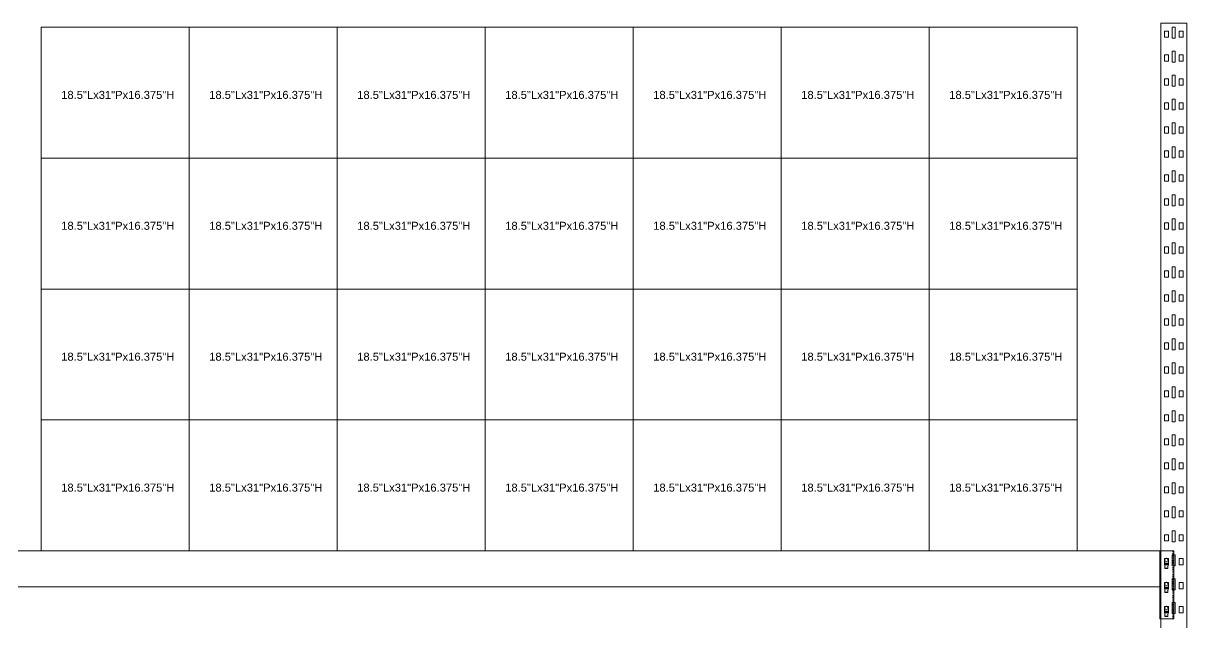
# Model space of a CAD drawing. Header units: inches. Extents: x 2743 to 10591, y -1604 to 5792.
# Drawn here: x 10305.6 to 10451, y 3434 to 3509 of the extents above; entities that cross this region are included whole.
import ezdxf

# ---------------------------------------------------------------- set-up
doc = ezdxf.new("R2010")
doc.units = ezdxf.units.IN
doc.header["$LTSCALE"] = 0.1875
doc.header["$MEASUREMENT"] = 0
doc.linetypes.add('HIDDEN', pattern=[9.525, 6.35, -3.175])
for name, color, linetype, lineweight in [('32 Echelle', 160, 'Continuous', 15), ('33 Poutre', 30, 'Continuous', 15), ('34 Plywood', 45, 'Continuous', 13)]:
    doc.layers.add(name, color=color, linetype=linetype, lineweight=lineweight)
doc.styles.add('NOTE', font='', dxfattribs={"height": 4.5})
doc.styles.get('NOTE').set_extended_font_data('SansSerif')

msp = doc.modelspace()

# ---------------------------------------------------------------- linework, layer by layer
at = {"layer": '32 Echelle'}
for p, q in [((10447.76973, 3268.99446), (10447.76976, 3508.99446)), ((10447.76976, 3508.99446), (10451.01976, 3508.99446)), ((10448.2298, 3508.02446), (10448.7298, 3508.02446)), ((10448.2298, 3507.24446), (10448.2298, 3508.02446)), ((10448.7298, 3507.24446), (10448.7298, 3508.02446)), ((10449.21976, 3508.51946), (10449.56976, 3508.51946)), ((10449.21976, 3507.14446), (10449.21976, 3508.51946)), ((10449.56976, 3507.14446), (10449.56976, 3508.51946)), ((10450.05971, 3507.24446), (10450.05971, 3508.02446)), ((10450.55971, 3508.02446), (10450.05971, 3508.02446)), ((10450.55971, 3507.24446), (10450.55971, 3508.02446)), ((10451.01973, 3268.99446), (10451.01976, 3508.99446)), ((10448.2298, 3507.24446), (10448.7298, 3507.24446)), ((10449.21976, 3507.14446), (10449.56976, 3507.14446)), ((10450.55971, 3507.24446), (10450.05971, 3507.24446)), ((10448.2298, 3505.02446), (10448.7298, 3505.02446)), ((10448.2298, 3504.24446), (10448.2298, 3505.02446)), ((10448.7298, 3504.24446), (10448.7298, 3505.02446)), ((10449.21976, 3505.51946), (10449.56976, 3505.51946)), ((10449.21976, 3504.14446), (10449.21976, 3505.51946)), ((10449.56976, 3504.14446), (10449.56976, 3505.51946)), ((10450.05971, 3504.24446), (10450.05971, 3505.02446)), ((10450.55971, 3505.02446), (10450.05971, 3505.02446)), ((10450.55971, 3504.24446), (10450.55971, 3505.02446)), ((10448.2298, 3504.24446), (10448.7298, 3504.24446)), ((10449.21976, 3504.14446), (10449.56976, 3504.14446)), ((10450.55971, 3504.24446), (10450.05971, 3504.24446)), ((10448.2298, 3502.02446), (10448.7298, 3502.02446)), ((10448.2298, 3501.24446), (10448.2298, 3502.02446)), ((10448.7298, 3501.24446), (10448.7298, 3502.02446)), ((10449.21976, 3502.51946), (10449.56976, 3502.51946)), ((10449.21976, 3501.14446), (10449.21976, 3502.51946)), ((10449.56976, 3501.14446), (10449.56976, 3502.51946)), ((10450.05971, 3501.24446), (10450.05971, 3502.02446)), ((10450.55971, 3502.02446), (10450.05971, 3502.02446)), ((10450.55971, 3501.24446), (10450.55971, 3502.02446)), ((10448.2298, 3501.24446), (10448.7298, 3501.24446)), ((10449.21976, 3501.14446), (10449.56976, 3501.14446)), ((10450.55971, 3501.24446), (10450.05971, 3501.24446)), ((10448.2298, 3499.02446), (10448.7298, 3499.02446)), ((10448.2298, 3498.24446), (10448.2298, 3499.02446)), ((10448.7298, 3498.24446), (10448.7298, 3499.02446)), ((10449.21976, 3499.51946), (10449.56976, 3499.51946)), ((10449.21976, 3498.14446), (10449.21976, 3499.51946)), ((10449.56976, 3498.14446), (10449.56976, 3499.51946)), ((10450.05971, 3498.24446), (10450.05971, 3499.02446)), ((10450.55971, 3499.02446), (10450.05971, 3499.02446)), ((10450.55971, 3498.24446), (10450.55971, 3499.02446)), ((10448.2298, 3498.24446), (10448.7298, 3498.24446)), ((10449.21976, 3498.14446), (10449.56976, 3498.14446)), ((10450.55971, 3498.24446), (10450.05971, 3498.24446)), ((10449.21975, 3496.51946), (10449.56975, 3496.51946)), ((10449.21975, 3495.14446), (10449.21975, 3496.51946)), ((10449.56975, 3495.14446), (10449.56975, 3496.51946)), ((10448.2298, 3496.02446), (10448.7298, 3496.02446)), ((10448.2298, 3495.24446), (10448.2298, 3496.02446)), ((10448.2298, 3495.24446), (10448.7298, 3495.24446)), ((10448.7298, 3495.24446), (10448.7298, 3496.02446)), ((10449.21975, 3495.14446), (10449.56975, 3495.14446)), ((10450.05971, 3495.24446), (10450.05971, 3496.02446)), ((10450.55971, 3496.02446), (10450.05971, 3496.02446)), ((10450.55971, 3495.24446), (10450.05971, 3495.24446)), ((10450.55971, 3495.24446), (10450.55971, 3496.02446)), ((10449.21975, 3493.51946), (10449.56975, 3493.51946)), ((10449.21975, 3492.14446), (10449.21975, 3493.51946)), ((10449.56975, 3492.14446), (10449.56975, 3493.51946)), ((10448.2298, 3493.02446), (10448.7298, 3493.02446)), ((10448.2298, 3492.24446), (10448.2298, 3493.02446)), ((10448.2298, 3492.24446), (10448.7298, 3492.24446)), ((10448.7298, 3492.24446), (10448.7298, 3493.02446)), ((10449.21975, 3492.14446), (10449.56975, 3492.14446)), ((10450.05971, 3492.24446), (10450.05971, 3493.02446)), ((10450.55971, 3493.02446), (10450.05971, 3493.02446)), ((10450.55971, 3492.24446), (10450.05971, 3492.24446)), ((10450.55971, 3492.24446), (10450.55971, 3493.02446)), ((10449.21975, 3490.51946), (10449.56975, 3490.51946)), ((10449.21975, 3489.14446), (10449.21975, 3490.51946)), ((10449.56975, 3489.14446), (10449.56975, 3490.51946)), ((10448.2298, 3490.02446), (10448.7298, 3490.02446)), ((10448.2298, 3489.24446), (10448.2298, 3490.02446)), ((10448.2298, 3489.24446), (10448.7298, 3489.24446)), ((10448.7298, 3489.24446), (10448.7298, 3490.02446)), ((10449.21975, 3489.14446), (10449.56975, 3489.14446)), ((10450.05971, 3489.24446), (10450.05971, 3490.02446)), ((10450.55971, 3490.02446), (10450.05971, 3490.02446)), ((10450.55971, 3489.24446), (10450.05971, 3489.24446)), ((10450.55971, 3489.24446), (10450.55971, 3490.02446)), ((10449.21975, 3487.51946), (10449.56975, 3487.51946)), ((10449.21975, 3486.14446), (10449.21975, 3487.51946)), ((10449.56975, 3486.14446), (10449.56975, 3487.51946)), ((10448.2298, 3487.02446), (10448.7298, 3487.02446)), ((10448.2298, 3486.24446), (10448.2298, 3487.02446)), ((10448.2298, 3486.24446), (10448.7298, 3486.24446)), ((10448.7298, 3486.24446), (10448.7298, 3487.02446)), ((10449.21975, 3486.14446), (10449.56975, 3486.14446)), ((10450.05971, 3486.24446), (10450.05971, 3487.02446)), ((10450.55971, 3487.02446), (10450.05971, 3487.02446)), ((10450.55971, 3486.24446), (10450.05971, 3486.24446)), ((10450.55971, 3486.24446), (10450.55971, 3487.02446)), ((10449.21975, 3484.51946), (10449.56975, 3484.51946)), ((10449.21975, 3483.14446), (10449.21975, 3484.51946)), ((10449.56975, 3483.14446), (10449.56975, 3484.51946)), ((10448.2298, 3484.02446), (10448.7298, 3484.02446)), ((10448.2298, 3483.24446), (10448.2298, 3484.02446)), ((10448.2298, 3483.24446), (10448.7298, 3483.24446)), ((10448.7298, 3483.24446), (10448.7298, 3484.02446)), ((10449.21975, 3483.14446), (10449.56975, 3483.14446)), ((10450.05971, 3483.24446), (10450.05971, 3484.02446)), ((10450.55971, 3484.02446), (10450.05971, 3484.02446)), ((10450.55971, 3483.24446), (10450.05971, 3483.24446)), ((10450.55971, 3483.24446), (10450.55971, 3484.02446)), ((10448.2298, 3481.02446), (10448.7298, 3481.02446)), ((10448.2298, 3480.24446), (10448.2298, 3481.02446)), ((10448.2298, 3480.24446), (10448.7298, 3480.24446)), ((10448.7298, 3480.24446), (10448.7298, 3481.02446)), ((10449.21975, 3481.51946), (10449.56975, 3481.51946)), ((10449.21975, 3480.14446), (10449.21975, 3481.51946)), ((10449.21975, 3480.14446), (10449.56975, 3480.14446)), ((10449.56975, 3480.14446), (10449.56975, 3481.51946)), ((10450.05971, 3480.24446), (10450.05971, 3481.02446)), ((10450.55971, 3481.02446), (10450.05971, 3481.02446)), ((10450.55971, 3480.24446), (10450.05971, 3480.24446)), ((10450.55971, 3480.24446), (10450.55971, 3481.02446)), ((10448.2298, 3478.02446), (10448.7298, 3478.02446)), ((10448.2298, 3477.24446), (10448.2298, 3478.02446)), ((10448.2298, 3477.24446), (10448.7298, 3477.24446)), ((10448.7298, 3477.24446), (10448.7298, 3478.02446)), ((10449.21975, 3478.51946), (10449.56975, 3478.51946)), ((10449.21975, 3477.14446), (10449.21975, 3478.51946)), ((10449.56975, 3477.14446), (10449.56975, 3478.51946)), ((10450.05971, 3477.24446), (10450.05971, 3478.02446)), ((10450.55971, 3478.02446), (10450.05971, 3478.02446)), ((10450.55971, 3477.24446), (10450.05971, 3477.24446)), ((10450.55971, 3477.24446), (10450.55971, 3478.02446)), ((10449.21975, 3477.14446), (10449.56975, 3477.14446)), ((10448.2298, 3475.02446), (10448.7298, 3475.02446)), ((10448.2298, 3474.24446), (10448.2298, 3475.02446)), ((10448.7298, 3474.24446), (10448.7298, 3475.02446)), ((10449.21975, 3475.51946), (10449.56975, 3475.51946)), ((10449.21975, 3474.14446), (10449.21975, 3475.51946)), ((10449.56975, 3474.14446), (10449.56975, 3475.51946)), ((10450.05971, 3474.24446), (10450.05971, 3475.02446)), ((10450.55971, 3475.02446), (10450.05971, 3475.02446)), ((10450.55971, 3474.24446), (10450.55971, 3475.02446)), ((10448.2298, 3474.24446), (10448.7298, 3474.24446)), ((10449.21975, 3474.14446), (10449.56975, 3474.14446)), ((10450.55971, 3474.24446), (10450.05971, 3474.24446)), ((10448.2298, 3472.02446), (10448.7298, 3472.02446)), ((10448.2298, 3471.24446), (10448.2298, 3472.02446)), ((10448.7298, 3471.24446), (10448.7298, 3472.02446)), ((10449.21975, 3472.51946), (10449.56975, 3472.51946)), ((10449.21975, 3471.14446), (10449.21975, 3472.51946)), ((10449.56975, 3471.14446), (10449.56975, 3472.51946)), ((10450.05971, 3471.24446), (10450.05971, 3472.02446)), ((10450.55971, 3472.02446), (10450.05971, 3472.02446)), ((10450.55971, 3471.24446), (10450.55971, 3472.02446)), ((10448.2298, 3471.24446), (10448.7298, 3471.24446)), ((10449.21975, 3471.14446), (10449.56975, 3471.14446)), ((10450.55971, 3471.24446), (10450.05971, 3471.24446)), ((10448.2298, 3469.02446), (10448.7298, 3469.02446)), ((10448.2298, 3468.24446), (10448.2298, 3469.02446)), ((10448.7298, 3468.24446), (10448.7298, 3469.02446)), ((10449.21975, 3469.51946), (10449.56975, 3469.51946)), ((10449.21975, 3468.14446), (10449.21975, 3469.51946)), ((10449.56975, 3468.14446), (10449.56975, 3469.51946)), ((10450.05971, 3468.24446), (10450.05971, 3469.02446)), ((10450.55971, 3469.02446), (10450.05971, 3469.02446)), ((10450.55971, 3468.24446), (10450.55971, 3469.02446)), ((10448.2298, 3468.24446), (10448.7298, 3468.24446)), ((10449.21975, 3468.14446), (10449.56975, 3468.14446)), ((10450.55971, 3468.24446), (10450.05971, 3468.24446)), ((10448.22979, 3466.02446), (10448.72979, 3466.02446)), ((10448.22979, 3465.24446), (10448.22979, 3466.02446)), ((10448.72979, 3465.24446), (10448.72979, 3466.02446)), ((10449.21975, 3466.51946), (10449.56975, 3466.51946)), ((10449.21975, 3465.14446), (10449.21975, 3466.51946)), ((10449.56975, 3465.14446), (10449.56975, 3466.51946)), ((10450.05971, 3465.24446), (10450.05971, 3466.02446)), ((10450.55971, 3466.02446), (10450.05971, 3466.02446)), ((10450.55971, 3465.24446), (10450.55971, 3466.02446)), ((10448.22979, 3465.24446), (10448.72979, 3465.24446)), ((10449.21975, 3465.14446), (10449.56975, 3465.14446)), ((10450.55971, 3465.24446), (10450.05971, 3465.24446)), ((10448.22979, 3463.02446), (10448.72979, 3463.02446)), ((10448.22979, 3462.24446), (10448.22979, 3463.02446)), ((10448.72979, 3462.24446), (10448.72979, 3463.02446)), ((10449.21975, 3463.51946), (10449.56975, 3463.51946)), ((10449.21975, 3462.14446), (10449.21975, 3463.51946)), ((10449.56975, 3462.14446), (10449.56975, 3463.51946)), ((10450.05971, 3462.24446), (10450.05971, 3463.02446)), ((10450.55971, 3463.02446), (10450.05971, 3463.02446)), ((10450.55971, 3462.24446), (10450.55971, 3463.02446)), ((10448.22979, 3462.24446), (10448.72979, 3462.24446)), ((10449.21975, 3462.14446), (10449.56975, 3462.14446)), ((10450.55971, 3462.24446), (10450.05971, 3462.24446)), ((10448.22979, 3460.02446), (10448.72979, 3460.02446)), ((10448.22979, 3459.24446), (10448.22979, 3460.02446)), ((10448.72979, 3459.24446), (10448.72979, 3460.02446)), ((10449.21975, 3460.51946), (10449.56975, 3460.51946)), ((10449.21975, 3459.14446), (10449.21975, 3460.51946)), ((10449.56975, 3459.14446), (10449.56975, 3460.51946)), ((10450.05971, 3459.24446), (10450.05971, 3460.02446)), ((10450.55971, 3460.02446), (10450.05971, 3460.02446)), ((10450.55971, 3459.24446), (10450.55971, 3460.02446)), ((10448.22979, 3459.24446), (10448.72979, 3459.24446)), ((10449.21975, 3459.14446), (10449.56975, 3459.14446)), ((10450.55971, 3459.24446), (10450.05971, 3459.24446)), ((10448.22979, 3457.02446), (10448.72979, 3457.02446)), ((10448.22979, 3456.24446), (10448.22979, 3457.02446)), ((10448.72979, 3456.24446), (10448.72979, 3457.02446)), ((10449.21975, 3457.51946), (10449.56975, 3457.51946)), ((10449.21975, 3456.14446), (10449.21975, 3457.51946)), ((10449.56975, 3456.14446), (10449.56975, 3457.51946)), ((10450.05971, 3456.24446), (10450.05971, 3457.02446)), ((10450.55971, 3457.02446), (10450.05971, 3457.02446)), ((10450.55971, 3456.24446), (10450.55971, 3457.02446)), ((10448.22979, 3456.24446), (10448.72979, 3456.24446)), ((10449.21975, 3456.14446), (10449.56975, 3456.14446)), ((10450.55971, 3456.24446), (10450.05971, 3456.24446)), ((10448.22979, 3454.02446), (10448.72979, 3454.02446)), ((10448.22979, 3453.24446), (10448.22979, 3454.02446)), ((10448.72979, 3453.24446), (10448.72979, 3454.02446)), ((10449.21975, 3454.51946), (10449.56975, 3454.51946)), ((10449.21975, 3453.14446), (10449.21975, 3454.51946)), ((10449.56975, 3453.14446), (10449.56975, 3454.51946)), ((10450.05971, 3453.24446), (10450.05971, 3454.02446)), ((10450.55971, 3454.02446), (10450.05971, 3454.02446)), ((10450.55971, 3453.24446), (10450.55971, 3454.02446)), ((10448.22979, 3453.24446), (10448.72979, 3453.24446)), ((10449.21975, 3453.14446), (10449.56975, 3453.14446)), ((10450.55971, 3453.24446), (10450.05971, 3453.24446)), ((10448.22979, 3451.02446), (10448.72979, 3451.02446)), ((10448.22979, 3450.24446), (10448.22979, 3451.02446)), ((10448.72979, 3450.24446), (10448.72979, 3451.02446)), ((10449.21975, 3451.51946), (10449.56975, 3451.51946)), ((10449.21975, 3450.14446), (10449.21975, 3451.51946)), ((10449.56975, 3450.14446), (10449.56975, 3451.51946)), ((10450.05971, 3450.24446), (10450.05971, 3451.02446)), ((10450.55971, 3451.02446), (10450.05971, 3451.02446)), ((10450.55971, 3450.24446), (10450.55971, 3451.02446)), ((10448.22979, 3450.24446), (10448.72979, 3450.24446)), ((10449.21975, 3450.14446), (10449.56975, 3450.14446)), ((10450.55971, 3450.24446), (10450.05971, 3450.24446)), ((10449.21975, 3448.51946), (10449.56975, 3448.51946)), ((10449.21975, 3447.14446), (10449.21975, 3448.51946)), ((10449.56975, 3447.14446), (10449.56975, 3448.51946)), ((10448.22979, 3448.02446), (10448.72979, 3448.02446)), ((10448.22979, 3447.24446), (10448.22979, 3448.02446)), ((10448.22979, 3447.24446), (10448.72979, 3447.24446)), ((10448.72979, 3447.24446), (10448.72979, 3448.02446)), ((10449.21975, 3447.14446), (10449.56975, 3447.14446)), ((10450.05971, 3447.24446), (10450.05971, 3448.02446)), ((10450.55971, 3448.02446), (10450.05971, 3448.02446)), ((10450.55971, 3447.24446), (10450.05971, 3447.24446)), ((10450.55971, 3447.24446), (10450.55971, 3448.02446)), ((10449.21975, 3445.51946), (10449.56975, 3445.51946)), ((10449.21975, 3444.14446), (10449.21975, 3445.51946)), ((10449.56975, 3444.14446), (10449.56975, 3445.51946)), ((10448.22979, 3445.02446), (10448.72979, 3445.02446)), ((10448.22979, 3444.24446), (10448.22979, 3445.02446)), ((10448.22979, 3444.24446), (10448.72979, 3444.24446)), ((10448.72979, 3444.24446), (10448.72979, 3445.02446)), ((10449.21975, 3444.14446), (10449.56975, 3444.14446)), ((10450.05971, 3444.24446), (10450.05971, 3445.02446)), ((10450.55971, 3445.02446), (10450.05971, 3445.02446)), ((10450.55971, 3444.24446), (10450.05971, 3444.24446)), ((10450.55971, 3444.24446), (10450.55971, 3445.02446)), ((10449.21975, 3442.51946), (10449.56975, 3442.51946)), ((10449.21975, 3441.14446), (10449.21975, 3442.51946)), ((10449.56975, 3441.14446), (10449.56975, 3442.51946)), ((10448.22979, 3442.02446), (10448.72979, 3442.02446)), ((10448.22979, 3441.24446), (10448.22979, 3442.02446)), ((10448.22979, 3441.24446), (10448.72979, 3441.24446)), ((10448.72979, 3441.24446), (10448.72979, 3442.02446)), ((10449.21975, 3441.14446), (10449.56975, 3441.14446)), ((10450.05971, 3441.24446), (10450.05971, 3442.02446)), ((10450.55971, 3442.02446), (10450.05971, 3442.02446)), ((10450.55971, 3441.24446), (10450.05971, 3441.24446)), ((10450.55971, 3441.24446), (10450.55971, 3442.02446)), ((10449.21975, 3439.51946), (10449.56975, 3439.51946)), ((10449.21975, 3438.14446), (10449.21975, 3439.51946)), ((10449.56975, 3438.14446), (10449.56975, 3439.51946)), ((10448.22979, 3439.02446), (10448.72979, 3439.02446)), ((10448.22979, 3438.24446), (10448.22979, 3439.02446)), ((10448.22979, 3438.24446), (10448.72979, 3438.24446)), ((10448.72979, 3438.24446), (10448.72979, 3439.02446)), ((10449.21975, 3438.14446), (10449.56975, 3438.14446)), ((10450.05971, 3438.24446), (10450.05971, 3439.02446)), ((10450.55971, 3439.02446), (10450.05971, 3439.02446)), ((10450.55971, 3438.24446), (10450.05971, 3438.24446)), ((10450.55971, 3438.24446), (10450.55971, 3439.02446)), ((10449.21975, 3436.51946), (10449.56975, 3436.51946)), ((10449.21975, 3435.14446), (10449.21975, 3436.51946)), ((10449.56975, 3435.14446), (10449.56975, 3436.51946)), ((10448.22979, 3436.02446), (10448.72979, 3436.02446)), ((10448.22979, 3435.24446), (10448.22979, 3436.02446)), ((10448.22979, 3435.24446), (10448.72979, 3435.24446)), ((10448.72979, 3435.24446), (10448.72979, 3436.02446)), ((10449.21975, 3435.14446), (10449.56975, 3435.14446)), ((10450.05971, 3435.24446), (10450.05971, 3436.02446)), ((10450.55971, 3436.02446), (10450.05971, 3436.02446)), ((10450.55971, 3435.24446), (10450.05971, 3435.24446)), ((10450.55971, 3435.24446), (10450.55971, 3436.02446))]:
    msp.add_line(p, q, dxfattribs=at)
at = {"layer": '33 Poutre'}
for p, q in [((10297.51947, 3442.99446), (10447.64447, 3442.99446)), ((10447.64447, 3434.49446), (10447.64447, 3442.99446)), ((10449.39447, 3442.99446), (10447.64447, 3442.99446)), ((10447.64447, 3434.49446), (10447.64447, 3442.99446)), ((10449.39447, 3442.99446), (10447.76347, 3442.99446)), ((10449.39447, 3434.49446), (10449.39447, 3442.99446)), ((10449.39447, 3442.5179), (10449.39447, 3442.99446)), ((10449.39447, 3434.49446), (10449.39447, 3442.5179)), ((10448.26228, 3441.33446), (10448.26228, 3441.39696)), ((10448.26228, 3441.33446), (10448.26228, 3441.39696)), ((10448.26228, 3441.33446), (10448.26228, 3441.39696)), ((10448.26228, 3441.33446), (10448.26228, 3441.39696)), ((10448.69728, 3441.33446), (10448.26228, 3441.33446)), ((10448.26228, 3441.33446), (10448.30242, 3440.82775)), ((10448.69728, 3441.33446), (10448.26228, 3441.33446)), ((10448.26228, 3441.33446), (10448.30242, 3440.82775)), ((10448.69728, 3441.33446), (10448.26228, 3441.33446)), ((10448.26228, 3441.33446), (10448.30242, 3440.82775)), ((10448.69728, 3441.33446), (10448.26228, 3441.33446)), ((10448.26228, 3441.33446), (10448.30242, 3440.82775)), ((10448.26465, 3441.33446), (10448.30242, 3440.85775)), ((10448.26465, 3441.33446), (10448.30242, 3440.85775)), ((10448.26465, 3441.33446), (10448.30242, 3440.85775)), ((10448.26465, 3441.33446), (10448.30242, 3440.85775)), ((10448.63478, 3441.45946), (10448.32478, 3441.45946)), ((10448.63478, 3441.45946), (10448.32478, 3441.45946)), ((10448.63478, 3441.45946), (10448.32478, 3441.45946)), ((10448.63478, 3441.45946), (10448.32478, 3441.45946)), ((10448.6949, 3441.33446), (10448.65713, 3440.85775)), ((10448.69728, 3441.33446), (10448.65713, 3440.82775)), ((10448.69728, 3441.33446), (10448.65713, 3440.82775)), ((10448.6949, 3441.33446), (10448.65713, 3440.85775)), ((10448.6949, 3441.33446), (10448.65713, 3440.85775)), ((10448.69728, 3441.33446), (10448.65713, 3440.82775)), ((10448.69728, 3441.33446), (10448.65713, 3440.82775)), ((10448.6949, 3441.33446), (10448.65713, 3440.85775)), ((10448.69728, 3441.33446), (10448.69728, 3441.39696)), ((10448.69728, 3441.33446), (10448.69728, 3441.39696)), ((10448.69728, 3441.33446), (10448.69728, 3441.39696)), ((10448.69728, 3441.33446), (10448.69728, 3441.39696)), ((10448.61028, 3440.81446), (10448.34928, 3440.81446)), ((10448.61028, 3440.81446), (10448.34928, 3440.81446)), ((10448.61028, 3440.81446), (10448.34928, 3440.81446)), ((10448.61028, 3440.81446), (10448.34928, 3440.81446)), ((10448.61028, 3440.78446), (10448.34928, 3440.78446)), ((10448.61028, 3440.78446), (10448.34928, 3440.78446)), ((10448.61028, 3440.78446), (10448.34928, 3440.78446)), ((10448.61028, 3440.78446), (10448.34928, 3440.78446)), ((10297.51947, 3438.49446), (10447.64447, 3438.49446)), ((10448.26228, 3438.33446), (10448.26228, 3438.39696)), ((10448.26228, 3438.33446), (10448.26228, 3438.39696)), ((10448.26228, 3438.33446), (10448.26228, 3438.39696)), ((10448.26228, 3438.33446), (10448.26228, 3438.39696)), ((10448.69728, 3438.33446), (10448.26228, 3438.33446)), ((10448.26228, 3438.33446), (10448.30242, 3437.82775)), ((10448.69728, 3438.33446), (10448.26228, 3438.33446)), ((10448.26228, 3438.33446), (10448.30242, 3437.82775)), ((10448.69728, 3438.33446), (10448.26228, 3438.33446)), ((10448.26228, 3438.33446), (10448.30242, 3437.82775)), ((10448.69728, 3438.33446), (10448.26228, 3438.33446)), ((10448.26228, 3438.33446), (10448.30242, 3437.82775)), ((10448.26465, 3438.33446), (10448.30242, 3437.85775)), ((10448.26465, 3438.33446), (10448.30242, 3437.85775)), ((10448.26465, 3438.33446), (10448.30242, 3437.85775)), ((10448.26465, 3438.33446), (10448.30242, 3437.85775)), ((10448.63478, 3438.45946), (10448.32478, 3438.45946)), ((10448.63478, 3438.45946), (10448.32478, 3438.45946)), ((10448.63478, 3438.45946), (10448.32478, 3438.45946)), ((10448.63478, 3438.45946), (10448.32478, 3438.45946)), ((10448.6949, 3438.33446), (10448.65713, 3437.85775)), ((10448.69728, 3438.33446), (10448.65713, 3437.82775)), ((10448.69728, 3438.33446), (10448.65713, 3437.82775)), ((10448.6949, 3438.33446), (10448.65713, 3437.85775)), ((10448.6949, 3438.33446), (10448.65713, 3437.85775)), ((10448.69728, 3438.33446), (10448.65713, 3437.82775)), ((10448.69728, 3438.33446), (10448.65713, 3437.82775)), ((10448.6949, 3438.33446), (10448.65713, 3437.85775)), ((10448.69728, 3438.33446), (10448.69728, 3438.39696)), ((10448.69728, 3438.33446), (10448.69728, 3438.39696)), ((10448.69728, 3438.33446), (10448.69728, 3438.39696)), ((10448.69728, 3438.33446), (10448.69728, 3438.39696)), ((10448.61028, 3437.81446), (10448.34928, 3437.81446)), ((10448.61028, 3437.81446), (10448.34928, 3437.81446)), ((10448.61028, 3437.81446), (10448.34928, 3437.81446)), ((10448.61028, 3437.81446), (10448.34928, 3437.81446)), ((10448.61028, 3437.78446), (10448.34928, 3437.78446)), ((10448.61028, 3437.78446), (10448.34928, 3437.78446)), ((10448.61028, 3437.78446), (10448.34928, 3437.78446)), ((10448.61028, 3437.78446), (10448.34928, 3437.78446)), ((10448.26228, 3435.33446), (10448.26228, 3435.39696)), ((10448.26228, 3435.33446), (10448.26228, 3435.39696)), ((10448.69728, 3435.33446), (10448.26228, 3435.33446)), ((10448.26228, 3435.33446), (10448.30242, 3434.82775)), ((10448.69728, 3435.33446), (10448.26228, 3435.33446)), ((10448.26228, 3435.33446), (10448.30242, 3434.82775)), ((10448.26465, 3435.33446), (10448.30242, 3434.85775)), ((10448.26465, 3435.33446), (10448.30242, 3434.85775)), ((10448.63478, 3435.45946), (10448.32478, 3435.45946)), ((10448.63478, 3435.45946), (10448.32478, 3435.45946)), ((10448.69728, 3435.33446), (10448.65713, 3434.82775)), ((10448.6949, 3435.33446), (10448.65713, 3434.85775)), ((10448.69728, 3435.33446), (10448.65713, 3434.82775)), ((10448.6949, 3435.33446), (10448.65713, 3434.85775)), ((10448.69728, 3435.33446), (10448.69728, 3435.39696)), ((10448.69728, 3435.33446), (10448.69728, 3435.39696)), ((10449.39447, 3434.49446), (10447.64447, 3434.49446)), ((10449.39447, 3434.49446), (10447.64447, 3434.49446)), ((10448.61028, 3434.81446), (10448.34928, 3434.81446)), ((10448.61028, 3434.81446), (10448.34928, 3434.81446)), ((10448.61028, 3434.78446), (10448.34928, 3434.78446)), ((10448.61028, 3434.78446), (10448.34928, 3434.78446))]:
    msp.add_line(p, q, dxfattribs=at)
at = {"layer": '33 Poutre', "linetype": 'HIDDEN', "ltscale": 0.15}
msp.add_line((10447.76347, 3434.49446), (10447.76347, 3442.99446), dxfattribs=at)
at = {"layer": '33 Poutre', "linetype": 'HIDDEN', "ltscale": 0.1}
msp.add_line((10449.27547, 3434.49446), (10449.27547, 3442.99446), dxfattribs=at)
at = {"layer": '33 Poutre'}
for centre in [(10448.47978, 3441.86946), (10448.47978, 3441.86946), (10448.47978, 3438.86946), (10448.47978, 3438.86946), (10448.47978, 3435.86946), (10448.47978, 3435.86946)]:
    msp.add_circle(centre, 0.205, dxfattribs=at)
for centre, radius, start, end in [((10448.32478, 3441.39696), 0.0625, 90, 180), ((10448.32478, 3441.39696), 0.0625, 90, 180), ((10448.32478, 3441.39696), 0.0625, 90, 180), ((10448.32478, 3441.39696), 0.0625, 90, 180), ((10448.34928, 3440.86146), 0.047, 184.5300839, 270), ((10448.34928, 3440.86146), 0.047, 184.5300839, 270), ((10448.34928, 3440.86146), 0.047, 184.5300839, 270), ((10448.34928, 3440.86146), 0.047, 184.5300839, 270), ((10448.61028, 3440.86146), 0.047, 270, 355.4699161), ((10448.61028, 3440.86146), 0.047, 270, 355.4699161), ((10448.61028, 3440.86146), 0.047, 270, 355.4699161), ((10448.61028, 3440.86146), 0.047, 270, 355.4699161), ((10448.63478, 3441.39696), 0.0625, 0, 90), ((10448.63478, 3441.39696), 0.0625, 0, 90), ((10448.63478, 3441.39696), 0.0625, 0, 90), ((10448.63478, 3441.39696), 0.0625, 0, 90), ((10448.34928, 3440.83146), 0.047, 184.5300839, 270), ((10448.34928, 3440.83146), 0.047, 184.5300839, 270), ((10448.34928, 3440.83146), 0.047, 184.5300839, 270), ((10448.34928, 3440.83146), 0.047, 184.5300839, 270), ((10448.61028, 3440.83146), 0.047, 270, 355.4699161), ((10448.61028, 3440.83146), 0.047, 270, 355.4699161), ((10448.61028, 3440.83146), 0.047, 270, 355.4699161), ((10448.61028, 3440.83146), 0.047, 270, 355.4699161), ((10448.32478, 3438.39696), 0.0625, 90, 180), ((10448.32478, 3438.39696), 0.0625, 90, 180), ((10448.32478, 3438.39696), 0.0625, 90, 180), ((10448.32478, 3438.39696), 0.0625, 90, 180), ((10448.63478, 3438.39696), 0.0625, 0, 90), ((10448.63478, 3438.39696), 0.0625, 0, 90), ((10448.63478, 3438.39696), 0.0625, 0, 90), ((10448.63478, 3438.39696), 0.0625, 0, 90), ((10448.34928, 3437.86146), 0.047, 184.5300839, 270), ((10448.34928, 3437.86146), 0.047, 184.5300839, 270), ((10448.34928, 3437.86146), 0.047, 184.5300839, 270), ((10448.34928, 3437.86146), 0.047, 184.5300839, 270), ((10448.34928, 3437.83146), 0.047, 184.5300839, 270), ((10448.34928, 3437.83146), 0.047, 184.5300839, 270), ((10448.34928, 3437.83146), 0.047, 184.5300839, 270), ((10448.34928, 3437.83146), 0.047, 184.5300839, 270), ((10448.61028, 3437.86146), 0.047, 270, 355.4699161), ((10448.61028, 3437.86146), 0.047, 270, 355.4699161), ((10448.61028, 3437.86146), 0.047, 270, 355.4699161), ((10448.61028, 3437.86146), 0.047, 270, 355.4699161), ((10448.61028, 3437.83146), 0.047, 270, 355.4699161), ((10448.61028, 3437.83146), 0.047, 270, 355.4699161), ((10448.61028, 3437.83146), 0.047, 270, 355.4699161), ((10448.61028, 3437.83146), 0.047, 270, 355.4699161), ((10448.32478, 3435.39696), 0.0625, 90, 180), ((10448.32478, 3435.39696), 0.0625, 90, 180), ((10448.63478, 3435.39696), 0.0625, 0, 90), ((10448.63478, 3435.39696), 0.0625, 0, 90), ((10448.34928, 3434.86146), 0.047, 184.5300839, 270), ((10448.34928, 3434.86146), 0.047, 184.5300839, 270), ((10448.34928, 3434.83146), 0.047, 184.5300839, 270), ((10448.34928, 3434.83146), 0.047, 184.5300839, 270), ((10448.61028, 3434.86146), 0.047, 270, 355.4699161), ((10448.61028, 3434.86146), 0.047, 270, 355.4699161), ((10448.61028, 3434.83146), 0.047, 270, 355.4699161), ((10448.61028, 3434.83146), 0.047, 270, 355.4699161)]:
    msp.add_arc(centre, radius, start, end, dxfattribs=at)
at = {"layer": '34 Plywood'}
for p, q in [((10326.33197, 3508.49446), (10307.83197, 3508.49446)), ((10307.83197, 3508.49446), (10307.83197, 3492.11946)), ((10344.83197, 3508.49446), (10326.33197, 3508.49446)), ((10326.33197, 3508.49446), (10326.33197, 3492.11946)), ((10326.33197, 3492.11946), (10326.33197, 3508.49446)), ((10363.33197, 3508.49446), (10344.83197, 3508.49446)), ((10344.83197, 3508.49446), (10344.83197, 3492.11946)), ((10344.83197, 3492.11946), (10344.83197, 3508.49446)), ((10381.83197, 3508.49446), (10363.33197, 3508.49446)), ((10363.33197, 3508.49446), (10363.33197, 3492.11946)), ((10363.33197, 3492.11946), (10363.33197, 3508.49446)), ((10400.33197, 3508.49446), (10381.83197, 3508.49446)), ((10381.83197, 3508.49446), (10381.83197, 3492.11946)), ((10381.83197, 3492.11946), (10381.83197, 3508.49446)), ((10418.83197, 3508.49446), (10400.33197, 3508.49446)), ((10400.33197, 3508.49446), (10400.33197, 3492.11946)), ((10400.33197, 3492.11946), (10400.33197, 3508.49446)), ((10418.83197, 3492.11946), (10418.83197, 3508.49446)), ((10437.33197, 3508.49446), (10418.83197, 3508.49446)), ((10418.83197, 3508.49446), (10418.83197, 3492.11946)), ((10437.33197, 3492.11946), (10437.33197, 3508.49446)), ((10326.33197, 3492.11946), (10307.83197, 3492.11946)), ((10307.83197, 3492.11946), (10307.83197, 3475.74446)), ((10307.83197, 3492.11946), (10326.33197, 3492.11946)), ((10344.83197, 3492.11946), (10326.33197, 3492.11946)), ((10326.33197, 3492.11946), (10326.33197, 3475.74446)), ((10326.33197, 3475.74446), (10326.33197, 3492.11946)), ((10326.33197, 3492.11946), (10344.83197, 3492.11946)), ((10363.33197, 3492.11946), (10344.83197, 3492.11946)), ((10344.83197, 3492.11946), (10344.83197, 3475.74446)), ((10344.83197, 3475.74446), (10344.83197, 3492.11946)), ((10344.83197, 3492.11946), (10363.33197, 3492.11946)), ((10381.83197, 3492.11946), (10363.33197, 3492.11946)), ((10363.33197, 3492.11946), (10363.33197, 3475.74446)), ((10363.33197, 3475.74446), (10363.33197, 3492.11946)), ((10363.33197, 3492.11946), (10381.83197, 3492.11946)), ((10400.33197, 3492.11946), (10381.83197, 3492.11946)), ((10381.83197, 3492.11946), (10381.83197, 3475.74446)), ((10381.83197, 3475.74446), (10381.83197, 3492.11946)), ((10381.83197, 3492.11946), (10400.33197, 3492.11946)), ((10418.83197, 3492.11946), (10400.33197, 3492.11946)), ((10400.33197, 3492.11946), (10400.33197, 3475.74446)), ((10400.33197, 3475.74446), (10400.33197, 3492.11946)), ((10400.33197, 3492.11946), (10418.83197, 3492.11946)), ((10418.83197, 3475.74446), (10418.83197, 3492.11946)), ((10437.33197, 3492.11946), (10418.83197, 3492.11946)), ((10418.83197, 3492.11946), (10418.83197, 3475.74446)), ((10418.83197, 3492.11946), (10437.33197, 3492.11946)), ((10437.33197, 3475.74446), (10437.33197, 3492.11946)), ((10326.33197, 3475.74446), (10307.83197, 3475.74446)), ((10307.83197, 3475.74446), (10307.83197, 3459.36946)), ((10307.83197, 3475.74446), (10326.33197, 3475.74446)), ((10344.83197, 3475.74446), (10326.33197, 3475.74446)), ((10326.33197, 3475.74446), (10326.33197, 3459.36946)), ((10326.33197, 3459.36946), (10326.33197, 3475.74446)), ((10326.33197, 3475.74446), (10344.83197, 3475.74446)), ((10363.33197, 3475.74446), (10344.83197, 3475.74446)), ((10344.83197, 3475.74446), (10344.83197, 3459.36946)), ((10344.83197, 3459.36946), (10344.83197, 3475.74446)), ((10344.83197, 3475.74446), (10363.33197, 3475.74446)), ((10381.83197, 3475.74446), (10363.33197, 3475.74446)), ((10363.33197, 3475.74446), (10363.33197, 3459.36946)), ((10363.33197, 3459.36946), (10363.33197, 3475.74446)), ((10363.33197, 3475.74446), (10381.83197, 3475.74446)), ((10400.33197, 3475.74446), (10381.83197, 3475.74446)), ((10381.83197, 3475.74446), (10381.83197, 3459.36946)), ((10381.83197, 3459.36946), (10381.83197, 3475.74446)), ((10381.83197, 3475.74446), (10400.33197, 3475.74446)), ((10418.83197, 3475.74446), (10400.33197, 3475.74446)), ((10400.33197, 3475.74446), (10400.33197, 3459.36946)), ((10400.33197, 3459.36946), (10400.33197, 3475.74446)), ((10400.33197, 3475.74446), (10418.83197, 3475.74446)), ((10418.83197, 3459.36946), (10418.83197, 3475.74446)), ((10437.33197, 3475.74446), (10418.83197, 3475.74446)), ((10418.83197, 3475.74446), (10418.83197, 3459.36946)), ((10418.83197, 3475.74446), (10437.33197, 3475.74446)), ((10437.33197, 3459.36946), (10437.33197, 3475.74446)), ((10326.33197, 3459.36946), (10307.83197, 3459.36946)), ((10307.83197, 3459.36946), (10307.83197, 3442.99446)), ((10307.83197, 3459.36946), (10326.33197, 3459.36946)), ((10344.83197, 3459.36946), (10326.33197, 3459.36946)), ((10326.33197, 3459.36946), (10326.33197, 3442.99446)), ((10326.33197, 3442.99446), (10326.33197, 3459.36946)), ((10326.33197, 3459.36946), (10344.83197, 3459.36946)), ((10363.33197, 3459.36946), (10344.83197, 3459.36946)), ((10344.83197, 3459.36946), (10344.83197, 3442.99446)), ((10344.83197, 3442.99446), (10344.83197, 3459.36946)), ((10344.83197, 3459.36946), (10363.33197, 3459.36946)), ((10381.83197, 3459.36946), (10363.33197, 3459.36946)), ((10363.33197, 3459.36946), (10363.33197, 3442.99446)), ((10363.33197, 3442.99446), (10363.33197, 3459.36946)), ((10363.33197, 3459.36946), (10381.83197, 3459.36946)), ((10400.33197, 3459.36946), (10381.83197, 3459.36946)), ((10381.83197, 3459.36946), (10381.83197, 3442.99446)), ((10381.83197, 3442.99446), (10381.83197, 3459.36946)), ((10381.83197, 3459.36946), (10400.33197, 3459.36946)), ((10418.83197, 3459.36946), (10400.33197, 3459.36946)), ((10400.33197, 3459.36946), (10400.33197, 3442.99446)), ((10400.33197, 3442.99446), (10400.33197, 3459.36946)), ((10400.33197, 3459.36946), (10418.83197, 3459.36946)), ((10418.83197, 3442.99446), (10418.83197, 3459.36946)), ((10437.33197, 3459.36946), (10418.83197, 3459.36946)), ((10418.83197, 3459.36946), (10418.83197, 3442.99446)), ((10418.83197, 3459.36946), (10437.33197, 3459.36946)), ((10437.33197, 3442.99446), (10437.33197, 3459.36946)), ((10307.83197, 3442.99446), (10326.33197, 3442.99446)), ((10326.33197, 3442.99446), (10344.83197, 3442.99446)), ((10344.83197, 3442.99446), (10363.33197, 3442.99446)), ((10363.33197, 3442.99446), (10381.83197, 3442.99446)), ((10381.83197, 3442.99446), (10400.33197, 3442.99446)), ((10400.33197, 3442.99446), (10418.83197, 3442.99446)), ((10418.83197, 3442.99446), (10437.33197, 3442.99446))]:
    msp.add_line(p, q, dxfattribs=at)

# ---------------------------------------------------------------- texts
at = {"layer": '34 Plywood', "char_height": 1, "attachment_point": 1, "style": 'NOTE'}
for insert in [(10310.33307, 3500.53629), (10328.83307, 3500.53629), (10347.33307, 3500.53629), (10365.83307, 3500.53629), (10384.33307, 3500.53629), (10402.83307, 3500.53629), (10421.33307, 3500.53629), (10310.33307, 3484.16129), (10328.83307, 3484.16129), (10347.33307, 3484.16129), (10365.83307, 3484.16129), (10384.33307, 3484.16129), (10402.83307, 3484.16129), (10421.33307, 3484.16129), (10310.33307, 3467.78629), (10328.83307, 3467.78629), (10347.33307, 3467.78629), (10365.83307, 3467.78629), (10384.33307, 3467.78629), (10402.83307, 3467.78629), (10421.33307, 3467.78629), (10310.33307, 3451.41129), (10328.83307, 3451.41129), (10347.33307, 3451.41129), (10365.83307, 3451.41129), (10384.33307, 3451.41129), (10402.83307, 3451.41129), (10421.33307, 3451.41129)]:
    msp.add_mtext_dynamic_manual_height_columns('18.5"Lx31"Px16.375"H', width=10.4862205, gutter_width=22.5, heights=[0], dxfattribs=dict(at, insert=insert))

doc.saveas('drawing.dxf')
